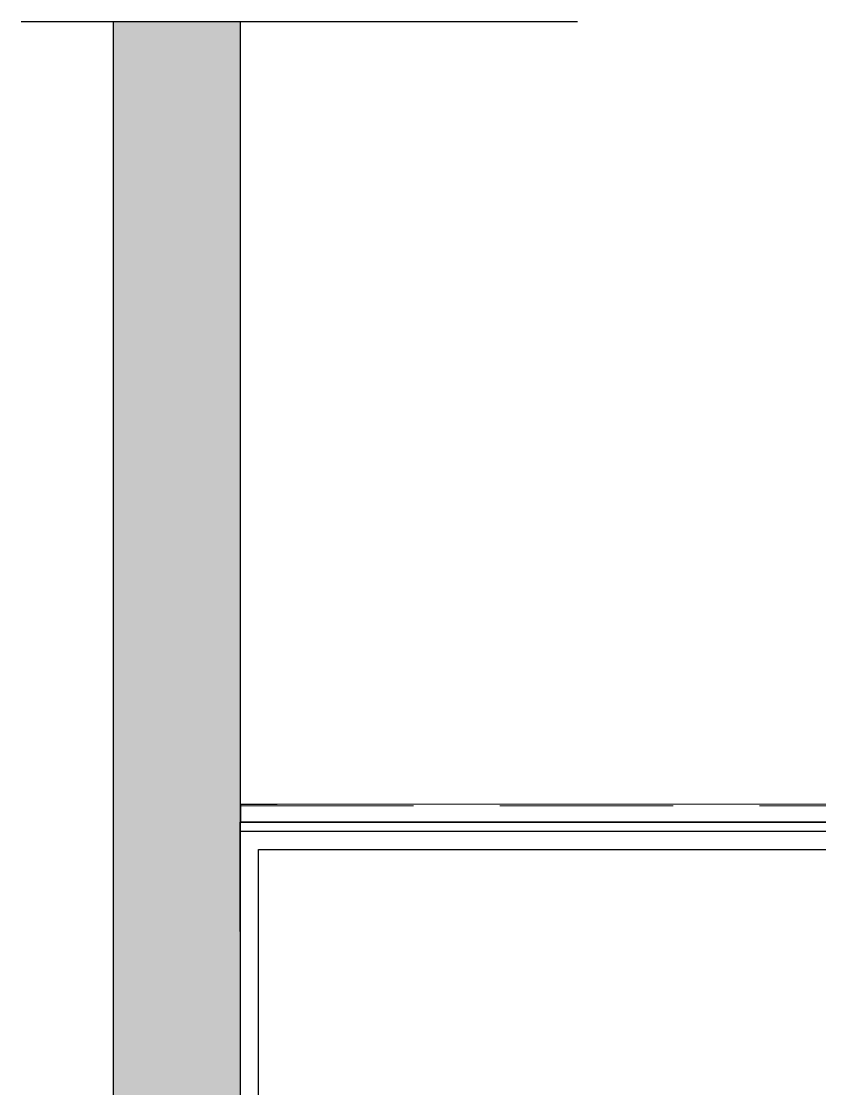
# Model space of a CAD drawing. Header units: millimetres. Extents: x 5625199 to 7433318, y -3316392 to -2552493.
# Drawn here: x 5941554 to 5942433, y -2588129 to -2586955 of the extents above; entities that cross this region are included whole.
import ezdxf

# ---------------------------------------------------------------- set-up
doc = ezdxf.new("R2010")
doc.units = ezdxf.units.MM
doc.linetypes.add('HIDDEN', pattern=[9.525, 6.35, -3.175])
doc.layers.add('155', color=155, linetype='Continuous')
doc.layers.add('P-天花', color=4, linetype='Continuous')
doc.layers.add('DT-通用', color=6, linetype='Continuous', lineweight=0)

msp = doc.modelspace()

# ---------------------------------------------------------------- hatches: boundary and pattern name
at = {"layer": '155', "ltscale": 500}
h = msp.add_hatch(dxfattribs=at)
h.set_pattern_fill('钢筋混凝土', color=250, scale=3)
h.set_pattern_definition([(45, (230312.0685, -417409.755), (-5.303300859, 5.303300859), []), (50, (230312.068, -417409.755), (21.51780548, -1.88256405), [2.25, -24.75]), (355, (230312.068, -417409.755), (-4.16254001, 22.56576401), [1.8, -19.8]), (100.4514, (230313.862, -417409.912), (17.35528145, 20.68318626), [1.9122057, -21.03426336]), (46.1842, (230312.068, -417403.755), (32.01723146, -4.96557043), [3.375, -37.125]), (96.6356, (230314.737, -417404.17), (28.03988117, 29.22353613), [2.86830864, -31.55139]), (351.1842, (230312.07, -417403.755), (28.03985835, 29.22355803), [2.7, -29.7]), (21, (230315.068, -417405.255), (17.907211564, -12.07856672), [2.25, -24.75]), (326, (230315.068, -417405.255), (7.29945996, 21.75450135), [1.8, -19.8]), (71.4514, (230316.56, -417406.262), (25.20667886, 9.6759149), [1.9122057, -21.03426336]), (37.5, (230312.0685, -417409.755), (0.36479566, 9.986815615), [0, -19.56, 0, -20.1, 0, -19.875]), (7.5, (230312.068, -417409.755), (7.892086123, 11.832351356), [0, -11.46, 0, -19.11, 0, -7.575]), (327.5, (230305.3785, -417409.755), (16.014673085, -0.676646152), [0, -7.5, 0, -23.4, 0, -31.05]), (317.5, (230302.378, -417409.755), (17.49558508, 3.00314947), [0, -9.75, 0, -15.54, 0, -22.05])])
h.paths.add_polyline_path([(5941795.3, -2586955.25), (5941655.3, -2586955.25), (5941655.3, -2589180.7), (5941795.3, -2589180.7)])

# ---------------------------------------------------------------- linework, layer by layer
at = {"ltscale": 500}
for p, q in [((5941554.3, -2586955.25), (5942166.55, -2586955.25)), ((5941655.3, -2586955.25), (5941655.3, -2589180.7)), ((5941795.3, -2586955.25), (5941795.3, -2589180.7))]:
    msp.add_line(p, q, dxfattribs=at)
at = {"color": 4, "linetype": 'ByBlock'}
for p, q in [((5941795.3, -2587836.16), (5943995.51, -2587836.16)), ((5941795.3, -2587846.16), (5941795.3, -2587836.16)), ((5941795.3, -2587846.16), (5943995.51, -2587846.16)), ((5941795.3, -2587956.16), (5941795.3, -2587846.16))]:
    msp.add_line(p, q, dxfattribs=at)
at = {"color": 4}
msp.add_line((5943994.73, -2587836.16, 0), (5941805.3, -2587836.16, 0), dxfattribs=at)
at = {"color": 8, "linetype": 'ByBlock'}
for p, q in [((5941815.3, -2587866.16), (5943985.51, -2587866.16)), ((5941815.3, -2588546.16), (5941815.3, -2587866.16))]:
    msp.add_line(p, q, dxfattribs=at)
at = {"layer": 'DT-通用', "color": 134}
for p, q in [((5941795.3, -2587836.16, 0), (5941795.3, -2587816.16, 0)), ((5941795.3, -2587816.16, 0), (5943994.73, -2587816.16, 0)), ((5941795.3, -2587956.16), (5941795.3, -2587846.16))]:
    msp.add_line(p, q, dxfattribs=at)
at = {"layer": 'DT-通用', "color": 250, "linetype": 'HIDDEN', "ltscale": 30}
msp.add_line((5941795.3, -2587818.16, 0), (5943994.73, -2587818.16, 0), dxfattribs=at)
at = {"layer": 'DT-通用', "color": 134, "elevation": 0}
msp.add_lwpolyline([(5941845.9, -2587835.56), (5941845.9, -2587836.16), (5941795.3, -2587836.16), (5941795.3, -2587816.16), (5941835.9, -2587816.16), (5941835.9, -2587816.76), (5941795.9, -2587816.76), (5941795.9, -2587835.56), (5941845.9, -2587835.56)], dxfattribs=at)
at = {"layer": 'P-天花'}
msp.add_line((5941795.3, -2587836.16), (5943994.73, -2587836.16, 0), dxfattribs=at)

doc.saveas('drawing.dxf')
